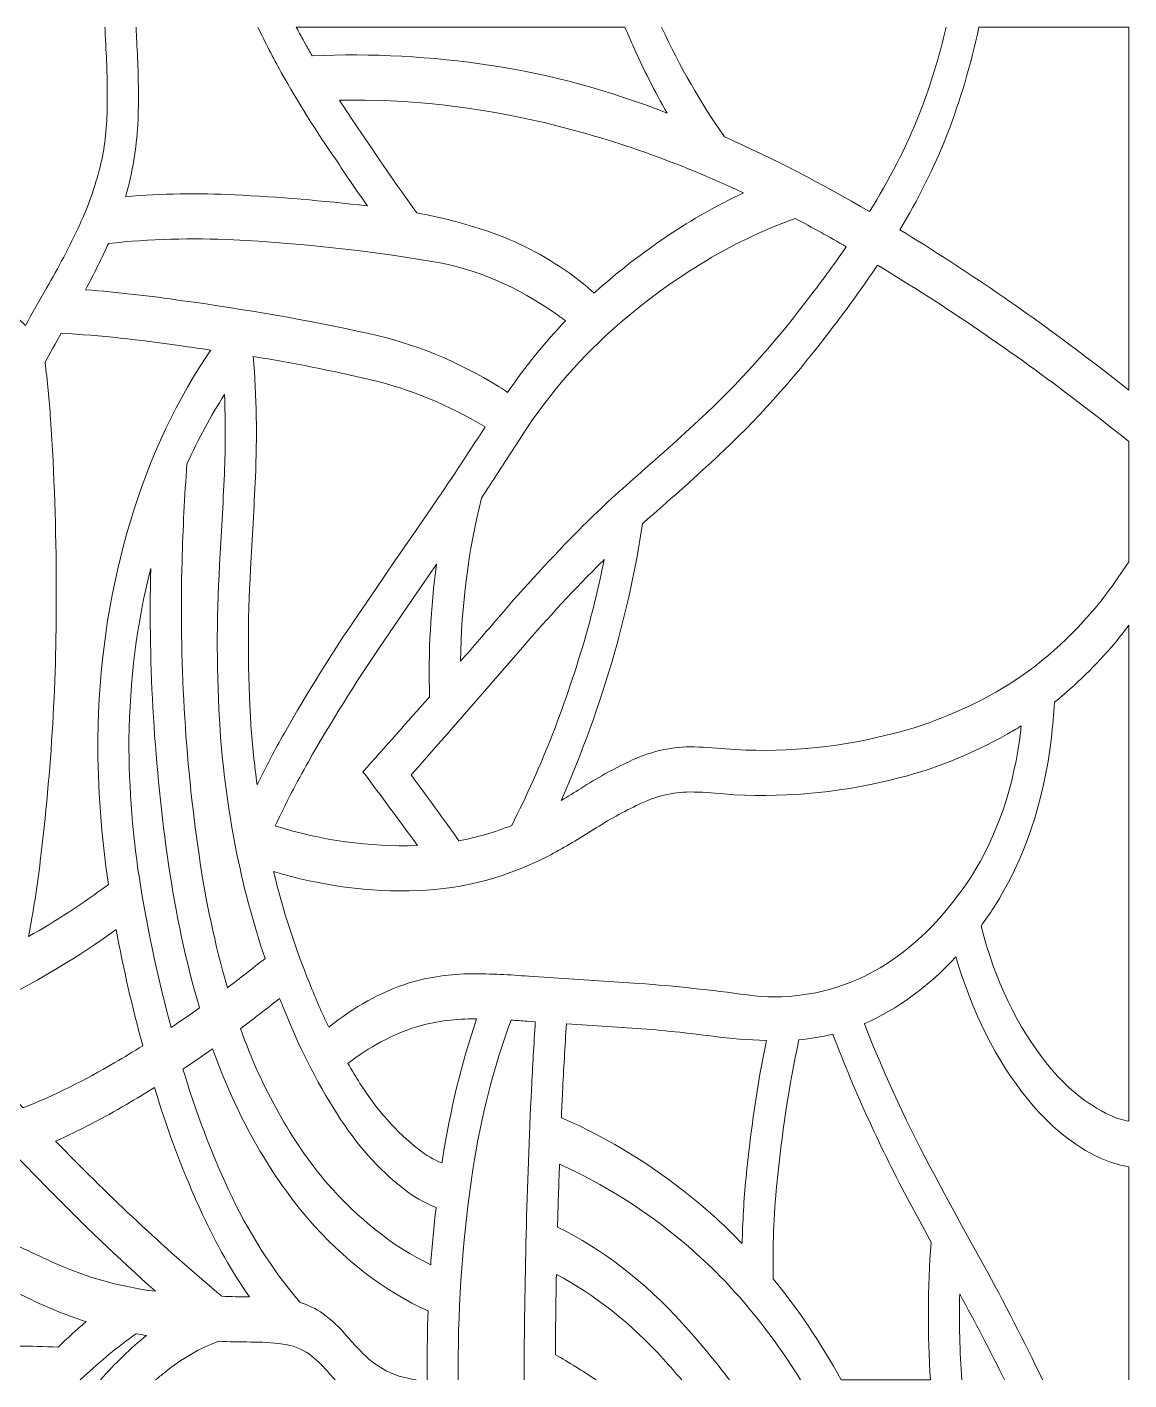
# Model space of a CAD drawing. Header units: millimetres. Extents: x -1200 to 1200, y -590 to 590.
# Drawn here: x 239 to 1200, y -590 to 590 of the extents above; entities that cross this region are included whole.
import ezdxf

# ---------------------------------------------------------------- set-up
doc = ezdxf.new("R2010")
doc.units = ezdxf.units.MM
doc.header["$MEASUREMENT"] = 0
doc.layers.add('Layer 1', color=7, linetype='Continuous')

msp = doc.modelspace()

# ---------------------------------------------------------------- linework, layer by layer
at = {"layer": 'Layer 1', "color": 250, "lineweight": 20}
for points, knots in [([(306.6164, 589.9734), (306.8791, 583.5202), (307.1737, 577.0697), (307.5001, 570.6222), (308.5008, 553.0218), (308.854, 535.3575), (308.5596, 517.7038), (308.3242, 500.8128), (306.2566, 484.0765), (302.434, 468.1135), (297.9677, 450.2678), (291.9633, 433.3074), (284.5722, 417.6378), (275.632, 398.4641), (265.9892, 379.9944), (255.6914, 362.3087), (249.426, 351.5458), (243.2635, 340.6549), (237.2115, 329.636), (209.1991, 357.1246), (178.913, 379.3703), (147.0522, 395.8507), (116.9574, 410.8003), (85.8693, 421.1152), (54.2845, 426.63), (22.7879, 432.1287), (-8.749, 437.0888), (-40.3264, 441.5103), (-40.3816, 460.3426), (-41.4485, 479.143), (-43.5088, 497.7407), (-45.9775, 517.6611), (-50.1017, 537.0695), (-55.7895, 555.5499), (-59.2853, 566.9104), (-62.5979, 578.3897), (-65.7253, 589.9734)], [0, 0, 0, 0, 0.083333333, 0.083333333, 0.083333333, 0.166666667, 0.166666667, 0.166666667, 0.25, 0.25, 0.25, 0.333333333, 0.333333333, 0.333333333, 0.416666667, 0.416666667, 0.416666667, 0.5, 0.5, 0.5, 0.583333333, 0.583333333, 0.583333333, 0.666666667, 0.666666667, 0.666666667, 0.75, 0.75, 0.75, 0.833333333, 0.833333333, 0.833333333, 0.916666667, 0.916666667, 0.916666667, 1, 1, 1, 1]), ([(439.9607, 589.9734), (446.4708, 576.4443), (453.2863, 563.2165), (460.3985, 550.3125), (475.3245, 524.1253), (491.0856, 498.9621), (507.6267, 474.9029), (516.8575, 461.1373), (526.1656, 447.4837), (535.5581, 433.9528), (497.0236, 438.5022), (458.4228, 441.7289), (419.7816, 443.6276), (388.0313, 445.2703), (356.2441, 444.7477), (324.5268, 442.0543), (325.7666, 446.3157), (326.9292, 450.6144), (328.0108, 454.9612), (332.8011, 474.8763), (335.3912, 495.7514), (335.6928, 516.8344), (336.0091, 535.7948), (335.6303, 554.7605), (334.5596, 573.6623), (334.2853, 579.0973), (334.0342, 584.5344), (333.8063, 589.9734)], [0, 0, 0, 0, 0.111111111, 0.111111111, 0.111111111, 0.222222222, 0.222222222, 0.222222222, 0.333333333, 0.333333333, 0.333333333, 0.444444444, 0.444444444, 0.444444444, 0.555555556, 0.555555556, 0.555555556, 0.666666667, 0.666666667, 0.666666667, 0.777777778, 0.777777778, 0.777777778, 0.888888889, 0.888888889, 0.888888889, 1, 1, 1, 1]), ([(760.1699, 589.9734), (762.3767, 584.6009), (764.6599, 579.2905), (767.0194, 574.0463), (776.2429, 553.5339), (786.2646, 533.8001), (797.037, 514.9464), (746.6925, 534.7121), (695.3438, 548.6164), (643.4727, 556.5152), (591.6236, 564.4194), (539.469, 567.2195), (487.3587, 564.9101), (485.3757, 568.3075), (483.4074, 571.7209), (481.4501, 575.1503), (478.7556, 580.0423), (476.1062, 584.9841), (473.502, 589.9734), (473.502, 589.9734), (760.1699, 589.9734), (760.1699, 589.9734)], [0, 0, 0, 0, 0.142857143, 0.142857143, 0.142857143, 0.285714286, 0.285714286, 0.285714286, 0.428571429, 0.428571429, 0.428571429, 0.571428571, 0.571428571, 0.571428571, 0.714285714, 0.714285714, 0.714285714, 0.857142857, 0.857142857, 0.857142857, 1, 1, 1, 1]), ([(1040.5082, 589.9734), (1034.535, 564.4331), (1026.9786, 539.6851), (1017.9172, 516.0451), (1005.3753, 484.8391), (990.5229, 455.7026), (973.6212, 429.1687), (973.6212, 429.1687), (973.5329, 429.0087), (973.5329, 429.0087), (932.0551, 453.4892), (889.8378, 475.2389), (847.0098, 494.2047), (826.538, 523.3149), (808.1982, 555.41), (792.2852, 589.9734)], [0, 0, 0, 0, 0.2, 0.2, 0.2, 0.4, 0.4, 0.4, 0.6, 0.6, 0.6, 0.8, 0.8, 0.8, 1, 1, 1, 1]), ([(1199.9501, 589.9734), (1199.9501, 589.9734), (1199.9501, 273.2455), (1199.9501, 273.2455), (1199.9501, 273.2455), (1196.8818, 275.6616), (1196.8818, 275.6616), (1196.8818, 275.6616), (1187.2905, 283.1497), (1187.2905, 283.1497), (1187.2905, 283.1497), (1177.6734, 290.5686), (1177.6734, 290.5686), (1177.6734, 290.5686), (1168.038, 297.934), (1168.038, 297.934), (1113.2566, 339.9029), (1057.228, 378.3357), (1000.1069, 413.1257), (1015.7392, 438.9342), (1029.6019, 466.8814), (1041.5038, 496.5834), (1052.9133, 526.2868), (1062.1327, 557.5867), (1069.035, 589.9734), (1069.035, 589.9734), (1199.9501, 589.9734), (1199.9501, 589.9734)], [0, 0, 0, 0, 0.111111111, 0.111111111, 0.111111111, 0.222222222, 0.222222222, 0.222222222, 0.333333333, 0.333333333, 0.333333333, 0.444444444, 0.444444444, 0.444444444, 0.555555556, 0.555555556, 0.555555556, 0.666666667, 0.666666667, 0.666666667, 0.777777778, 0.777777778, 0.777777778, 0.888888889, 0.888888889, 0.888888889, 1, 1, 1, 1]), ([(733.3045, 357.8712), (726.6159, 364.2607), (719.622, 369.9515), (712.3706, 374.8903), (689.5272, 391.0719), (665.5066, 403.4615), (640.7464, 411.8297), (620.2283, 418.7525), (599.4783, 424.1286), (578.5738, 427.9313), (561.0983, 452.3905), (543.8949, 477.255), (526.9676, 502.5088), (521.6035, 510.301), (516.3278, 518.2211), (511.1366, 526.2533), (570.9361, 527.2133), (630.6916, 520.6372), (689.7112, 506.6102), (748.7013, 492.5886), (806.8821, 472.0922), (863.7348, 445.313), (818.4712, 424.1606), (775.1317, 395.2053), (734.6326, 359.0606), (734.6326, 359.0606), (733.941, 358.4419), (733.941, 358.4419), (733.941, 358.4419), (733.3008, 357.8712), (733.3008, 357.8712)], [0, 0, 0, 0, 0.1, 0.1, 0.1, 0.2, 0.2, 0.2, 0.3, 0.3, 0.3, 0.4, 0.4, 0.4, 0.5, 0.5, 0.5, 0.6, 0.6, 0.6, 0.7, 0.7, 0.7, 0.8, 0.8, 0.8, 0.9, 0.9, 0.9, 1, 1, 1, 1]), ([(953.3459, 398.3894), (943.6479, 384.2824), (933.6592, 370.5915), (923.3982, 357.3486), (894.9517, 319.3478), (864.4191, 284.7498), (832.1132, 253.8958), (811.8783, 234.9994), (791.4301, 216.5831), (770.7795, 198.6574), (753.727, 183.7397), (736.9762, 168.1181), (720.5418, 151.8084), (696.4034, 127.3919), (672.8499, 101.7861), (649.9147, 75.0442), (638.9216, 62.2386), (627.8991, 49.481), (616.8509, 36.7768), (617.4911, 85.2951), (623.6388, 133.3494), (635.0513, 178.9663), (645.2276, 194.3906), (655.2898, 209.9696), (665.2306, 225.7139), (689.759, 264.456), (717.9039, 298.0567), (748.8338, 325.5293), (798.3284, 369.7115), (852.234, 402.5921), (908.6267, 423.0086), (923.6189, 415.1524), (938.5229, 406.9442), (953.3312, 398.3894)], [0, 0, 0, 0, 0.090909091, 0.090909091, 0.090909091, 0.181818182, 0.181818182, 0.181818182, 0.272727273, 0.272727273, 0.272727273, 0.363636364, 0.363636364, 0.363636364, 0.454545455, 0.454545455, 0.454545455, 0.545454545, 0.545454545, 0.545454545, 0.636363636, 0.636363636, 0.636363636, 0.727272727, 0.727272727, 0.727272727, 0.818181818, 0.818181818, 0.818181818, 0.909090909, 0.909090909, 0.909090909, 1, 1, 1, 1]), ([(657.8321, 271.3682), (655.4591, 273.0215), (653.0714, 274.6109), (650.6652, 276.1416), (614.2019, 298.5474), (575.9433, 314.185), (536.7797, 322.6812), (482.7562, 334.3988), (428.5194, 343.935), (374.128, 351.2791), (346.0604, 355.4925), (317.9265, 358.6873), (289.7485, 360.8633), (295.7491, 372.1489), (301.5069, 383.7064), (307.0145, 395.5147), (307.8937, 397.3814), (308.7583, 399.2641), (309.6082, 401.1681), (345.9427, 405.1469), (382.4059, 406.1976), (418.825, 404.3148), (476.66, 401.4615), (534.3993, 395.2213), (591.8921, 385.6051), (629.6835, 379.285), (666.4669, 363.658), (700.638, 339.4122), (703.2611, 337.6308), (705.8475, 335.7321), (708.3898, 333.7214), (690.4175, 314.9157), (673.5122, 294.0673), (657.8321, 271.3628)], [0, 0, 0, 0, 0.090909091, 0.090909091, 0.090909091, 0.181818182, 0.181818182, 0.181818182, 0.272727273, 0.272727273, 0.272727273, 0.363636364, 0.363636364, 0.363636364, 0.454545455, 0.454545455, 0.454545455, 0.545454545, 0.545454545, 0.545454545, 0.636363636, 0.636363636, 0.636363636, 0.727272727, 0.727272727, 0.727272727, 0.818181818, 0.818181818, 0.818181818, 0.909090909, 0.909090909, 0.909090909, 1, 1, 1, 1]), ([(1199.9501, 228.4446), (1199.9501, 228.4446), (1199.9501, 123.3599), (1199.9501, 123.3599), (1199.9501, 123.3599), (1199.7294, 123.6745), (1199.7294, 123.6745), (1199.7294, 123.6745), (1190.2448, 109.6049), (1190.2448, 109.6049), (1184.0015, 100.3354), (1177.4268, 91.5405), (1170.5507, 83.263), (1144.4588, 52.3291), (1115.1623, 27.5339), (1083.7542, 9.7949), (1052.9346, -7.5548), (1020.9304, -20.1364), (988.2897, -27.7419), (942.04, -39.1714), (895.0547, -43.1822), (848.2018, -39.6941), (837.7717, -38.5261), (827.3193, -37.9021), (816.8598, -37.8327), (798.9428, -38.0034), (781.1655, -42.2808), (764.1719, -50.505), (749.8051, -57.3158), (735.6811, -65.172), (721.8552, -74.0308), (716.1747, -77.6415), (710.4612, -81.1456), (704.7181, -84.5377), (722.7603, -43.6569), (738.3117, -0.5786), (751.1958, 44.2169), (761.5597, 80.6923), (769.7457, 118.3837), (775.6652, 156.8912), (778.6894, 159.5899), (781.7209, 162.2726), (784.7599, 164.934), (805.6901, 183.1104), (826.418, 201.7774), (846.9288, 220.9352), (880.4341, 252.9145), (912.0962, 288.7712), (941.6059, 328.164), (955.0345, 345.5137), (968.0143, 363.5887), (980.5085, 382.3517), (1040.0578, 346.559), (1098.43, 306.7609), (1155.4261, 263.096), (1155.4261, 263.096), (1164.9401, 255.8212), (1164.9401, 255.8212), (1164.9401, 255.8212), (1174.4616, 248.477), (1174.4616, 248.477), (1174.4616, 248.477), (1183.9646, 241.0636), (1183.9646, 241.0636), (1183.9646, 241.0636), (1193.4456, 233.5967), (1193.4456, 233.5967), (1193.4456, 233.5967), (1199.9501, 228.4446), (1199.9501, 228.4446)], [0, 0, 0, 0, 0.043478261, 0.043478261, 0.043478261, 0.086956522, 0.086956522, 0.086956522, 0.130434783, 0.130434783, 0.130434783, 0.173913043, 0.173913043, 0.173913043, 0.217391304, 0.217391304, 0.217391304, 0.260869565, 0.260869565, 0.260869565, 0.304347826, 0.304347826, 0.304347826, 0.347826087, 0.347826087, 0.347826087, 0.391304348, 0.391304348, 0.391304348, 0.434782609, 0.434782609, 0.434782609, 0.47826087, 0.47826087, 0.47826087, 0.52173913, 0.52173913, 0.52173913, 0.565217391, 0.565217391, 0.565217391, 0.608695652, 0.608695652, 0.608695652, 0.652173913, 0.652173913, 0.652173913, 0.695652174, 0.695652174, 0.695652174, 0.739130435, 0.739130435, 0.739130435, 0.782608696, 0.782608696, 0.782608696, 0.826086957, 0.826086957, 0.826086957, 0.869565217, 0.869565217, 0.869565217, 0.913043478, 0.913043478, 0.913043478, 0.956521739, 0.956521739, 0.956521739, 1, 1, 1, 1]), ([(398.9544, 308.2756), (397.5196, 306.1689), (396.0994, 304.0462), (394.6904, 301.9021), (335.2881, 212.295), (301.5952, 93.4072), (300.4363, -30.8619), (300.2744, -73.5775), (303.3649, -116.1756), (309.6634, -157.8992), (286.9598, -174.7528), (263.675, -189.9105), (239.9045, -203.3134), (244.1207, -181.6916), (247.5459, -159.7605), (250.1766, -137.6161), (259.9519, -58.3078), (264.6353, 22.1311), (264.1569, 102.6928), (264.0723, 151.3071), (262.4058, 199.8894), (259.1682, 248.2797), (257.9799, 264.824), (256.3721, 281.2937), (254.345, 297.662), (258.9732, 306.1582), (263.6566, 314.5904), (268.3953, 322.9532), (302.8203, 320.8838), (337.1901, 317.2731), (371.4607, 312.121), (380.6252, 310.8836), (389.7861, 309.5983), (398.9433, 308.2702)], [0, 0, 0, 0, 0.090909091, 0.090909091, 0.090909091, 0.181818182, 0.181818182, 0.181818182, 0.272727273, 0.272727273, 0.272727273, 0.363636364, 0.363636364, 0.363636364, 0.454545455, 0.454545455, 0.454545455, 0.545454545, 0.545454545, 0.545454545, 0.636363636, 0.636363636, 0.636363636, 0.727272727, 0.727272727, 0.727272727, 0.818181818, 0.818181818, 0.818181818, 0.909090909, 0.909090909, 0.909090909, 1, 1, 1, 1]), ([(590.8473, 169.6221), (590.8473, 169.6221), (574.8838, 146.5497), (574.8838, 146.5497), (574.8838, 146.5497), (559.0123, 123.4985), (559.0123, 123.4985), (559.0123, 123.4985), (543.1813, 100.3941), (543.1813, 100.3941), (543.1813, 100.3941), (527.387, 77.2416), (527.387, 77.2416), (504.9115, 44.3289), (483.4809, 9.9496), (463.1652, -25.7898), (454.8431, -40.3661), (446.9074, -55.4011), (439.3837, -70.8681), (437.0254, -53.7957), (435.2336, -36.5634), (434.0196, -19.2404), (431.1058, 26.2166), (430.9807, 71.9668), (433.648, 117.4557), (435.2594, 144.0429), (436.6611, 170.6568), (437.8495, 197.292), (439.4941, 232.3967), (438.8834, 267.6348), (436.032, 302.5741), (470.3431, 297.15), (504.5474, 290.3926), (538.6082, 282.3071), (572.7757, 274.2002), (606.1889, 260.4026), (638.1747, 241.1969), (622.6933, 216.9351), (606.9137, 193.0733), (590.8473, 169.6221)], [0, 0, 0, 0, 0.076923077, 0.076923077, 0.076923077, 0.153846154, 0.153846154, 0.153846154, 0.230769231, 0.230769231, 0.230769231, 0.307692308, 0.307692308, 0.307692308, 0.384615385, 0.384615385, 0.384615385, 0.461538462, 0.461538462, 0.461538462, 0.538461538, 0.538461538, 0.538461538, 0.615384615, 0.615384615, 0.615384615, 0.692307692, 0.692307692, 0.692307692, 0.769230769, 0.769230769, 0.769230769, 0.846153846, 0.846153846, 0.846153846, 0.923076923, 0.923076923, 0.923076923, 1, 1, 1, 1]), ([(446.2451, -222.4711), (435.3882, -231.202), (424.4392, -239.6928), (413.4021, -247.9276), (402.6481, -210.4975), (394.3666, -171.6701), (388.6677, -131.9733), (376.3722, -47.8543), (371.4091, 38.1955), (373.8926, 124.1065), (374.6246, 152.4324), (376.0449, 180.7103), (378.1529, 208.8869), (387.8547, 230.3913), (398.8035, 250.6584), (410.8783, 269.4588), (411.89, 246.349), (411.8568, 223.1592), (410.7789, 200.0547), (409.6016, 173.6809), (408.2146, 147.3283), (406.6178, 121.0025), (403.8034, 73.0602), (403.9322, 24.8565), (407.0078, -23.0538), (411.8716, -92.3672), (425.153, -159.8619), (446.2524, -222.4605)], [0, 0, 0, 0, 0.111111111, 0.111111111, 0.111111111, 0.222222222, 0.222222222, 0.222222222, 0.333333333, 0.333333333, 0.333333333, 0.444444444, 0.444444444, 0.444444444, 0.555555556, 0.555555556, 0.555555556, 0.666666667, 0.666666667, 0.666666667, 0.777777778, 0.777777778, 0.777777778, 0.888888889, 0.888888889, 0.888888889, 1, 1, 1, 1]), ([(546.6947, 49.5877), (546.6947, 49.5877), (562.4595, 72.7028), (562.4595, 72.7028), (562.4595, 72.7028), (578.2612, 95.7646), (578.2612, 95.7646), (578.2612, 95.7646), (594.1106, 118.7784), (594.1106, 118.7784), (594.1106, 118.7784), (595.928, 121.4131), (595.928, 121.4131), (590.7332, 83.3804), (588.6839, 44.6009), (589.8208, 5.8695), (570.5204, -16.0936), (551.1317, -37.8861), (531.6547, -59.5185), (547.6734, -80.7616), (563.5412, -102.2447), (579.2508, -123.9678), (579.2508, -123.9678), (578.9564, -123.8985), (578.9564, -123.8985), (537.4051, -125.3385), (495.8721, -119.5997), (455.2551, -106.8155), (464.2174, -87.4764), (473.8381, -68.7987), (484.088, -50.8517), (503.8924, -16.0083), (524.7822, 17.507), (546.6947, 49.5877)], [0, 0, 0, 0, 0.090909091, 0.090909091, 0.090909091, 0.181818182, 0.181818182, 0.181818182, 0.272727273, 0.272727273, 0.272727273, 0.363636364, 0.363636364, 0.363636364, 0.454545455, 0.454545455, 0.454545455, 0.545454545, 0.545454545, 0.545454545, 0.636363636, 0.636363636, 0.636363636, 0.727272727, 0.727272727, 0.727272727, 0.818181818, 0.818181818, 0.818181818, 0.909090909, 0.909090909, 0.909090909, 1, 1, 1, 1]), ([(615.4529, -119.9091), (601.6895, -100.4953), (587.7788, -81.2949), (573.7248, -62.3186), (604.9601, -27.1659), (635.9894, 8.3655), (666.8163, 44.2649), (689.2734, 70.4468), (712.3375, 95.5193), (735.9644, 119.4344), (738.0063, 121.4611), (740.0518, 123.4719), (742.1047, 125.4772), (737.609, 103.0288), (732.2816, 80.9483), (726.1413, 59.3372), (709.2286, 0.568), (687.5185, -55.0704), (661.4854, -106.3621), (646.3607, -112.3836), (630.9638, -116.8903), (615.4123, -119.8451), (615.4123, -119.8451), (615.4566, -119.9091), (615.4566, -119.9091)], [0, 0, 0, 0, 0.125, 0.125, 0.125, 0.25, 0.25, 0.25, 0.375, 0.375, 0.375, 0.5, 0.5, 0.5, 0.625, 0.625, 0.625, 0.75, 0.75, 0.75, 0.875, 0.875, 0.875, 1, 1, 1, 1]), ([(364.3343, -282.531), (353.6246, -242.7542), (344.7949, -201.9587), (337.9076, -160.4379), (330.8879, -118.1277), (327.4186, -74.7348), (327.5767, -31.2246), (328.0661, 19.5978), (334.4861, 69.9508), (346.5644, 117.6637), (344.5152, 31.1447), (349.7321, -55.3904), (362.1085, -140.0801), (368.2894, -183.0837), (377.3251, -225.1112), (389.0982, -265.5867), (380.8828, -271.3574), (372.6307, -277.0002), (364.3343, -282.5203)], [0, 0, 0, 0, 0.166666667, 0.166666667, 0.166666667, 0.333333333, 0.333333333, 0.333333333, 0.5, 0.5, 0.5, 0.666666667, 0.666666667, 0.666666667, 0.833333333, 0.833333333, 0.833333333, 1, 1, 1, 1]), ([(1199.9465, 68.3667), (1199.9465, 68.3667), (1199.9501, -364.442), (1199.9501, -364.442), (1194.3102, -363.338), (1188.7437, -361.5619), (1183.3061, -359.1299), (1163.3728, -349.7644), (1144.9113, -334.7721), (1128.9882, -315.033), (1102.8338, -282.5897), (1082.8344, -240.9622), (1070.8921, -194.1612), (1074.722, -188.9451), (1078.4379, -183.553), (1082.036, -177.9956), (1108.4738, -136.8854), (1125.942, -85.407), (1132.2516, -29.9499), (1133.4767, -19.6777), (1134.3487, -9.3255), (1134.8601, 1.0747), (1153.5718, 15.955), (1171.2939, 33.2994), (1187.8092, 52.8944), (1191.9518, 57.8865), (1196.0025, 63.0493), (1199.9465, 68.3667)], [0, 0, 0, 0, 0.111111111, 0.111111111, 0.111111111, 0.222222222, 0.222222222, 0.222222222, 0.333333333, 0.333333333, 0.333333333, 0.444444444, 0.444444444, 0.444444444, 0.555555556, 0.555555556, 0.555555556, 0.666666667, 0.666666667, 0.666666667, 0.777777778, 0.777777778, 0.777777778, 0.888888889, 0.888888889, 0.888888889, 1, 1, 1, 1]), ([(772.3394, -244.1036), (772.3394, -244.1036), (724.3055, -240.9942), (724.3055, -240.9942), (724.3055, -240.9942), (676.2716, -237.9328), (676.2716, -237.9328), (659.7415, -236.4501), (643.182, -235.7567), (626.6189, -235.8421), (608.2603, -235.7941), (589.9495, -238.4341), (571.959, -243.7249), (547.4379, -251.6504), (523.844, -264.664), (501.891, -282.3603), (495.931, -270.0774), (490.3719, -257.3998), (485.2248, -244.3649), (472.5284, -213.3349), (461.9621, -180.5609), (453.6843, -146.5283), (495.0737, -159.0938), (537.3168, -164.6993), (579.5967, -163.2326), (619.2054, -161.9206), (658.3949, -151.339), (695.675, -131.888), (708.1948, -125.1038), (720.5749, -117.813), (732.8114, -110.0262), (745.839, -101.674), (759.1463, -94.2765), (772.6852, -87.8604), (786.9415, -80.9483), (801.8639, -77.3429), (816.8929, -77.1722), (826.7564, -77.2469), (836.6127, -77.8442), (846.4432, -78.9536), (895.3748, -82.639), (944.4279, -78.4789), (992.734, -66.5533), (1027.2252, -58.5105), (1061.0285, -45.2089), (1093.5957, -26.8672), (1097.7419, -24.5311), (1101.8552, -22.0831), (1105.9352, -19.5177), (1105.7955, -20.8137), (1105.6446, -22.1097), (1105.4864, -23.4058), (1100.0671, -71.2201), (1085.005, -115.6636), (1062.2205, -151.115), (1034.7637, -193.4572), (1000.0995, -224.6098), (961.7305, -241.4315), (931.0249, -254.2264), (898.9214, -258.5678), (867.1122, -254.2371), (835.5716, -249.9383), (803.9757, -246.5623), (772.3394, -244.1036)], [0, 0, 0, 0, 0.047619048, 0.047619048, 0.047619048, 0.095238095, 0.095238095, 0.095238095, 0.142857143, 0.142857143, 0.142857143, 0.19047619, 0.19047619, 0.19047619, 0.238095238, 0.238095238, 0.238095238, 0.285714286, 0.285714286, 0.285714286, 0.333333333, 0.333333333, 0.333333333, 0.380952381, 0.380952381, 0.380952381, 0.428571429, 0.428571429, 0.428571429, 0.476190476, 0.476190476, 0.476190476, 0.523809524, 0.523809524, 0.523809524, 0.571428571, 0.571428571, 0.571428571, 0.619047619, 0.619047619, 0.619047619, 0.666666667, 0.666666667, 0.666666667, 0.714285714, 0.714285714, 0.714285714, 0.761904762, 0.761904762, 0.761904762, 0.80952381, 0.80952381, 0.80952381, 0.857142857, 0.857142857, 0.857142857, 0.904761905, 0.904761905, 0.904761905, 0.952380952, 0.952380952, 0.952380952, 1, 1, 1, 1]), ([(235.166, -352.7457), (235.166, -352.7457), (213.6838, -330.804), (213.6838, -330.804), (213.6838, -330.804), (164.3034, -280.4296), (164.3034, -280.4296), (181.4588, -273.6348), (198.4857, -266.1627), (215.3652, -258.0345), (249.9779, -241.1808), (283.7259, -220.8231), (316.3666, -197.0999), (322.8051, -231.4953), (330.5347, -265.3467), (339.519, -298.5207), (331.4839, -303.5448), (323.4084, -308.4355), (315.2997, -313.2036), (289.1452, -328.6493), (262.3874, -341.8549), (235.166, -352.7457)], [0, 0, 0, 0, 0.142857143, 0.142857143, 0.142857143, 0.285714286, 0.285714286, 0.285714286, 0.428571429, 0.428571429, 0.428571429, 0.571428571, 0.571428571, 0.571428571, 0.714285714, 0.714285714, 0.714285714, 0.857142857, 0.857142857, 0.857142857, 1, 1, 1, 1]), ([(1124.6492, -590.0266), (1108.3404, -555.9729), (1091.2522, -522.7135), (1073.4086, -490.3005), (1073.4086, -490.3005), (1064.6745, -474.5402), (1064.6745, -474.5402), (1064.6745, -474.5402), (1055.9993, -458.7746), (1055.9993, -458.7746), (1055.9993, -458.7746), (1047.3608, -442.9662), (1047.3608, -442.9662), (1047.3608, -442.9662), (1038.7592, -427.1152), (1038.7592, -427.1152), (1038.7592, -427.1152), (1030.1943, -411.2323), (1030.1943, -411.2323), (1007.6452, -369.4874), (987.2337, -325.3905), (969.1291, -279.3203), (969.1291, -279.3203), (969.4013, -279.1763), (969.4013, -279.1763), (998.0796, -266.632), (1025.0104, -246.9036), (1048.9796, -220.8604)], [0, 0, 0, 0, 0.111111111, 0.111111111, 0.111111111, 0.222222222, 0.222222222, 0.222222222, 0.333333333, 0.333333333, 0.333333333, 0.444444444, 0.444444444, 0.444444444, 0.555555556, 0.555555556, 0.555555556, 0.666666667, 0.666666667, 0.666666667, 0.777777778, 0.777777778, 0.777777778, 0.888888889, 0.888888889, 0.888888889, 1, 1, 1, 1]), ([(1048.9796, -220.8551), (1062.8019, -268.7121), (1084.1514, -311.1929), (1111.3398, -344.9269), (1130.0368, -368.1061), (1151.7028, -385.6744), (1175.1091, -396.64), (1182.6917, -400.0534), (1190.4729, -402.4534), (1198.3571, -403.8028), (1198.3571, -403.8028), (1199.9501, -404.0748), (1199.9501, -404.0748), (1199.9501, -404.0748), (1199.9501, -590.0266), (1199.9501, -590.0266)], [0, 0, 0, 0, 0.2, 0.2, 0.2, 0.4, 0.4, 0.4, 0.6, 0.6, 0.6, 0.8, 0.8, 0.8, 1, 1, 1, 1]), ([(424.8256, -283.6564), (436.3006, -275.1122), (447.6799, -266.3067), (458.96, -257.2345), (459.8982, -259.5545), (460.84, -261.8746), (461.7855, -264.1893), (475.1038, -297.8806), (490.9606, -329.3213), (509.0689, -357.9405), (525.8013, -384.3997), (545.499, -406.5495), (567.3453, -423.4458), (575.7777, -430.1233), (584.7289, -435.3287), (594.0076, -438.9502), (594.5042, -439.1368), (595.0008, -439.3128), (595.4976, -439.4835), (593.566, -456.1078), (591.9915, -472.8175), (590.7773, -489.5858), (558.0962, -473.6815), (527.5563, -449.6597), (500.5445, -418.6031), (469.2393, -381.557), (443.4712, -335.6147), (424.8403, -283.6297)], [0, 0, 0, 0, 0.111111111, 0.111111111, 0.111111111, 0.222222222, 0.222222222, 0.222222222, 0.333333333, 0.333333333, 0.333333333, 0.444444444, 0.444444444, 0.444444444, 0.555555556, 0.555555556, 0.555555556, 0.666666667, 0.666666667, 0.666666667, 0.777777778, 0.777777778, 0.777777778, 0.888888889, 0.888888889, 0.888888889, 1, 1, 1, 1]), ([(600.6593, -400.8054), (593.555, -397.9787), (586.7046, -393.9626), (580.2442, -388.8265), (561.0652, -374.0262), (543.7626, -354.5858), (529.083, -331.364), (525.4922, -325.6945), (521.9972, -319.9024), (518.6014, -313.9876), (537.1881, -299.5767), (557.044, -288.8885), (577.61, -282.211), (593.75, -277.4909), (610.1807, -275.1389), (626.6446, -275.1869), (628.0131, -275.1815), (629.3818, -275.1815), (630.7504, -275.1815), (617.583, -314.2116), (607.6385, -355.3431), (601.1229, -397.7493), (601.1229, -397.7493), (600.6557, -400.8321), (600.6557, -400.8321)], [0, 0, 0, 0, 0.125, 0.125, 0.125, 0.25, 0.25, 0.25, 0.375, 0.375, 0.375, 0.5, 0.5, 0.5, 0.625, 0.625, 0.625, 0.75, 0.75, 0.75, 0.875, 0.875, 0.875, 1, 1, 1, 1]), ([(614.901, -590.0266), (614.8645, -586.548), (614.8508, -583.0682), (614.8605, -579.5877), (614.5957, -521.3411), (618.8707, -463.2226), (627.6049, -406.3628), (634.5803, -360.9859), (645.7757, -317.1717), (660.882, -276.1575), (665.5397, -276.4509), (670.19, -276.8082), (674.844, -277.2242), (674.844, -277.2242), (682.0735, -277.6882), (682.0735, -277.6882)], [0, 0, 0, 0, 0.2, 0.2, 0.2, 0.4, 0.4, 0.4, 0.6, 0.6, 0.6, 0.8, 0.8, 0.8, 1, 1, 1, 1]), ([(682.0735, -277.6882), (680.8335, -297.1873), (679.7262, -316.7077), (678.7439, -336.2387), (674.6899, -420.7241), (672.539, -505.3618), (672.2933, -590.0266)], [0, 0, 0, 0, 0.5, 0.5, 0.5, 1, 1, 1, 1]), ([(709.2176, -279.4163), (709.2176, -279.4163), (722.9185, -280.291), (722.9185, -280.291), (722.9185, -280.291), (771.0002, -283.4004), (771.0002, -283.4004), (792.9827, -285.1124), (814.9394, -287.4004), (836.8629, -290.2752), (852.418, -292.3285), (868.0136, -293.5232), (883.6312, -293.8539), (875.6991, -333.1347), (869.7684, -373.1942), (865.8834, -413.7336), (864.0144, -432.7687), (862.8886, -451.9371), (862.5023, -471.1535), (850.6741, -458.8012), (838.4302, -447.3023), (825.8147, -436.6994), (787.6406, -404.8161), (747.031, -379.5356), (704.7917, -361.3699), (705.1191, -353.9244), (705.4575, -346.4843), (705.8144, -339.0441), (706.8188, -319.1024), (707.9557, -299.1713), (709.2286, -279.2616), (709.2286, -279.2616), (709.2176, -279.4163), (709.2176, -279.4163)], [0, 0, 0, 0, 0.090909091, 0.090909091, 0.090909091, 0.181818182, 0.181818182, 0.181818182, 0.272727273, 0.272727273, 0.272727273, 0.363636364, 0.363636364, 0.363636364, 0.454545455, 0.454545455, 0.454545455, 0.545454545, 0.545454545, 0.545454545, 0.636363636, 0.636363636, 0.636363636, 0.727272727, 0.727272727, 0.727272727, 0.818181818, 0.818181818, 0.818181818, 0.909090909, 0.909090909, 0.909090909, 1, 1, 1, 1]), ([(169.5387, -445.3983), (136.898, -409.3602), (105.9497, -370.2021), (76.9034, -328.1959), (73.1471, -322.7291), (69.4091, -317.2304), (65.6933, -311.7103), (87.1937, -306.5261), (108.5728, -300.3234), (129.7937, -293.1232), (133.1306, -296.6753), (136.4933, -300.174), (139.8818, -303.6248), (139.8818, -303.6248), (198.0625, -362.9806), (198.0625, -362.9806), (198.0625, -362.9806), (256.2212, -422.4112), (256.2212, -422.4112), (287.0298, -453.8838), (318.4968, -483.9857), (350.5783, -512.6743), (319.8581, -508.9516), (289.5131, -500.3007), (260.11, -486.8925), (242.0311, -478.5723), (224.0036, -470.0228), (206.0277, -461.2439), (193.9126, -455.6758), (181.7422, -450.3851), (169.513, -445.3769)], [0, 0, 0, 0, 0.1, 0.1, 0.1, 0.2, 0.2, 0.2, 0.3, 0.3, 0.3, 0.4, 0.4, 0.4, 0.5, 0.5, 0.5, 0.6, 0.6, 0.6, 0.7, 0.7, 0.7, 0.8, 0.8, 0.8, 0.9, 0.9, 0.9, 1, 1, 1, 1]), ([(1027.3871, -469.7774), (1024.3246, -509.7779), (1024.1553, -550.0751), (1026.8609, -590.0266), (1026.8609, -590.0266), (949.0307, -590.0266), (949.0307, -590.0266), (931.2712, -558.0361), (911.4044, -528.51), (889.6686, -501.8848), (889.0395, -474.2629), (890.0733, -446.609), (892.7589, -419.2484), (896.8428, -376.5916), (903.3069, -334.4734), (912.0778, -293.3312), (921.9524, -292.4992), (931.7828, -290.8672), (941.5287, -288.4405), (961.2706, -339.9402), (983.7718, -389.0985), (1008.8262, -435.4887), (1008.8262, -435.4887), (1017.4132, -451.4144), (1017.4132, -451.4144), (1017.4132, -451.4144), (1026.0553, -467.3454), (1026.0553, -467.3454), (1026.0553, -467.3454), (1027.3871, -469.7774), (1027.3871, -469.7774)], [0, 0, 0, 0, 0.1, 0.1, 0.1, 0.2, 0.2, 0.2, 0.3, 0.3, 0.3, 0.4, 0.4, 0.4, 0.5, 0.5, 0.5, 0.6, 0.6, 0.6, 0.7, 0.7, 0.7, 0.8, 0.8, 0.8, 0.9, 0.9, 0.9, 1, 1, 1, 1]), ([(578.2197, -590.0266), (574.8866, -589.4575), (571.5636, -588.7668), (568.2541, -587.9558), (557.1912, -585.4598), (546.5403, -580.009), (536.8459, -571.8915), (530.2346, -565.742), (523.8698, -559.0646), (517.7736, -551.8858), (511.3279, -544.3069), (504.3487, -537.7361), (496.9538, -532.2854), (490.5228, -527.9066), (483.7827, -524.5732), (476.8476, -522.3545), (452.6614, -494.2153), (431.5399, -460.9346), (414.2078, -423.6538), (398.8441, -390.5705), (385.6067, -355.5085), (374.6689, -318.9104), (383.3588, -313.177), (391.9936, -307.2782), (400.5768, -301.2247)], [0, 0, 0, 0, 0.125, 0.125, 0.125, 0.25, 0.25, 0.25, 0.375, 0.375, 0.375, 0.5, 0.5, 0.5, 0.625, 0.625, 0.625, 0.75, 0.75, 0.75, 0.875, 0.875, 0.875, 1, 1, 1, 1]), ([(400.5695, -301.2514), (420.9552, -358.3085), (449.1847, -408.6775), (483.5399, -449.2704), (514.823, -485.2924), (550.4143, -512.6103), (588.5478, -529.8587), (587.926, -546.4403), (587.6538, -563.0487), (587.7237, -579.657), (587.7139, -583.1136), (587.7245, -586.5701), (587.7606, -590.0266)], [0, 0, 0, 0, 0.25, 0.25, 0.25, 0.5, 0.5, 0.5, 0.75, 0.75, 0.75, 1, 1, 1, 1]), ([(263.5168, -381.733), (284.4949, -372.3621), (305.1785, -361.6633), (325.5091, -349.663), (333.6656, -344.8683), (341.7853, -339.9508), (349.8719, -334.9107), (361.4573, -373.5995), (375.4562, -410.6669), (391.7066, -445.649), (403.7188, -471.4841), (417.4122, -495.5806), (432.6031, -517.6077), (424.5864, -517.5544), (416.5661, -517.3784), (408.5494, -517.0744), (361.6965, -477.7563), (316.0723, -435.4247), (271.8168, -390.2132), (271.8168, -390.2132), (263.5168, -381.733), (263.5168, -381.733)], [0, 0, 0, 0, 0.142857143, 0.142857143, 0.142857143, 0.285714286, 0.285714286, 0.285714286, 0.428571429, 0.428571429, 0.428571429, 0.571428571, 0.571428571, 0.571428571, 0.714285714, 0.714285714, 0.714285714, 0.857142857, 0.857142857, 0.857142857, 1, 1, 1, 1]), ([(851.4621, -590.0266), (838.2455, -572.7663), (824.5416, -556.2947), (810.381, -540.6535), (777.4128, -504.3275), (740.6221, -475.9536), (701.4143, -456.6305), (701.9073, -438.3368), (702.4923, -420.0484), (703.1655, -401.7654), (741.174, -418.8271), (777.7587, -441.9689), (812.2389, -470.7588), (850.2308, -502.7055), (884.337, -543.0269), (913.4211, -590.0266)], [0, 0, 0, 0, 0.2, 0.2, 0.2, 0.4, 0.4, 0.4, 0.6, 0.6, 0.6, 0.8, 0.8, 0.8, 1, 1, 1, 1]), ([(735.009, -590.0266), (723.3577, -582.1349), (711.5283, -574.7895), (699.538, -568.0034), (699.6999, -544.659), (700.0089, -521.3091), (700.4615, -497.97), (734.0182, -515.6717), (765.5442, -540.6269), (793.9576, -571.9768), (799.2921, -577.8711), (804.5593, -583.8888), (809.7574, -590.0266)], [0, 0, 0, 0, 0.25, 0.25, 0.25, 0.5, 0.5, 0.5, 0.75, 0.75, 0.75, 1, 1, 1, 1]), ([(226.4649, -512.525), (234.9414, -516.5357), (243.4291, -520.4985), (251.9314, -524.4079), (264.5065, -530.1467), (277.2508, -535.0694), (290.1312, -539.1655), (281.8312, -546.259), (273.6821, -553.7151), (265.6948, -561.5286), (241.7883, -559.9553), (217.8412, -560.4033), (193.9714, -562.8673), (204.1293, -545.203), (214.9789, -528.392), (226.4612, -512.5196)], [0, 0, 0, 0, 0.2, 0.2, 0.2, 0.4, 0.4, 0.4, 0.6, 0.6, 0.6, 0.8, 0.8, 0.8, 1, 1, 1, 1]), ([(1054.1352, -590.0266), (1052.3192, -565.128), (1051.6971, -540.0579), (1052.2797, -514.9997), (1065.7745, -539.52), (1078.831, -564.5377), (1091.4342, -590.0266)], [0, 0, 0, 0, 0.5, 0.5, 0.5, 1, 1, 1, 1]), ([(285.1378, -590.0266), (299.768, -576.0629), (314.9865, -563.3492), (330.7187, -551.9711), (330.7187, -551.9711), (333.8128, -549.7577), (333.8128, -549.7577)], [0, 0, 0, 0, 0.5, 0.5, 0.5, 1, 1, 1, 1]), ([(333.8165, -549.7577), (336.8517, -550.2751), (339.8943, -550.7444), (342.9405, -551.1604), (328.8219, -562.6316), (315.3661, -575.631), (302.6789, -590.0266)], [0, 0, 0, 0, 0.5, 0.5, 0.5, 1, 1, 1, 1]), ([(350.76, -590.0266), (353.2949, -587.8607), (355.854, -585.7495), (358.4368, -583.6944), (373.3333, -571.5768), (389.2748, -562.3766), (405.838, -556.3285), (415.1055, -556.7072), (424.3731, -556.9099), (433.6406, -556.9525), (443.0186, -556.8565), (452.3965, -557.4539), (461.7304, -558.7446), (469.7948, -559.6993), (477.6827, -562.7073), (485.0262, -567.6301), (490.5816, -571.7795), (495.8242, -576.7449), (500.6806, -582.441), (502.8748, -585.0287), (505.101, -587.5572), (507.3577, -590.0266)], [0, 0, 0, 0, 0.142857143, 0.142857143, 0.142857143, 0.285714286, 0.285714286, 0.285714286, 0.428571429, 0.428571429, 0.428571429, 0.571428571, 0.571428571, 0.571428571, 0.714285714, 0.714285714, 0.714285714, 0.857142857, 0.857142857, 0.857142857, 1, 1, 1, 1])]:
    msp.add_open_spline(points, degree=3, knots=knots, dxfattribs=at)

doc.saveas('drawing.dxf')
